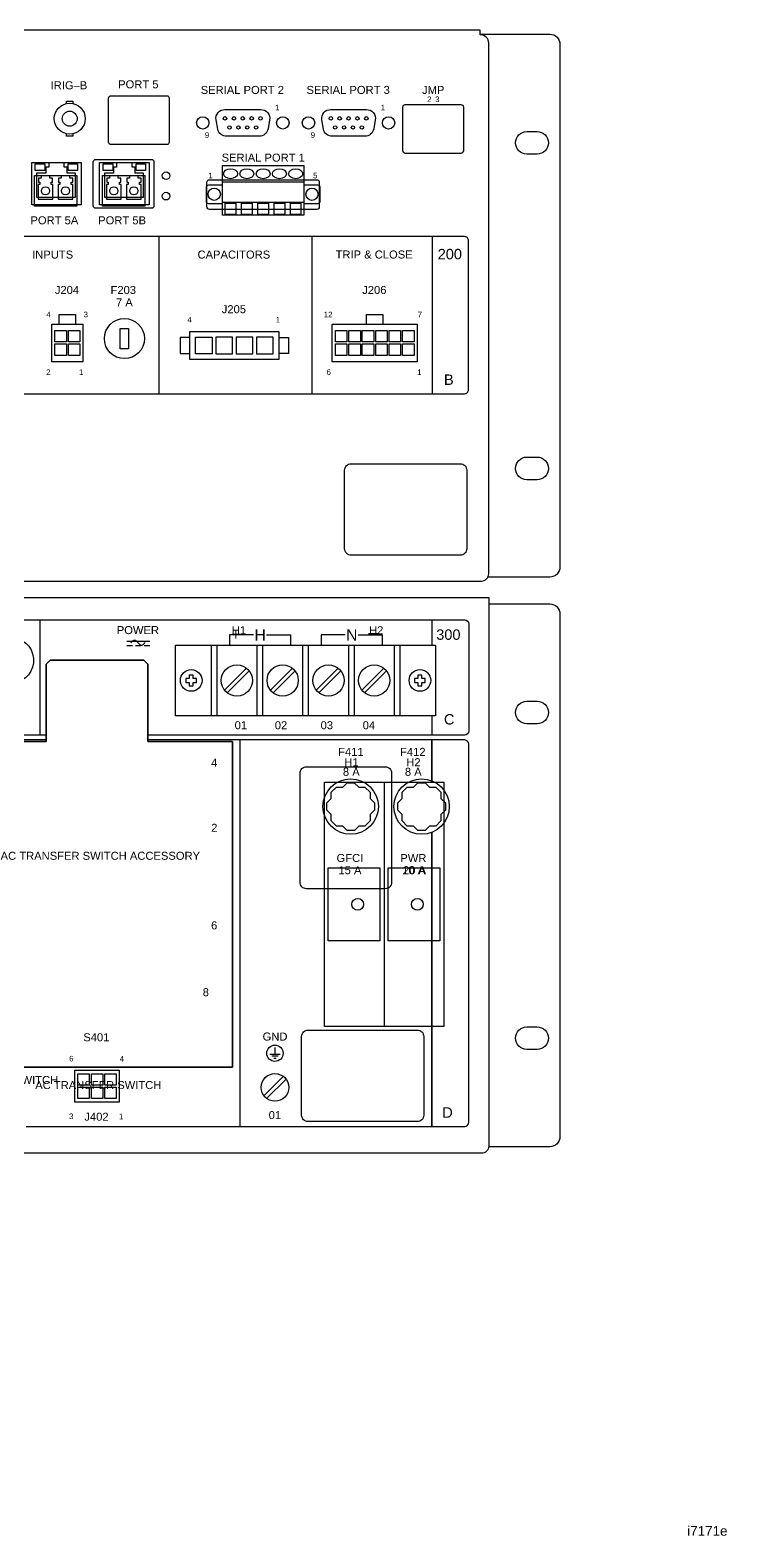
# Model space of a CAD drawing. Extents: x 3 to 47, y 1 to 34.
# Drawn here: x 38.49 to 47.05, y 1 to 19.5 of the extents above; entities that cross this region are included whole.
import ezdxf

# ---------------------------------------------------------------- set-up
doc = ezdxf.new("R2010")
doc.units = 0
doc.header["$MEASUREMENT"] = 0
for name, color, linetype in [('1_1__1__TRADITIONAL_RETROF', 7, 'CONTINUOUS'), ('1_2__2__G_W_VIPER-ST__G_W_', 7, 'CONTINUOUS'), ('1_3__3__ABB_OVR-3_VR3S__15', 7, 'CONTINUOUS'), ('1_4__4__G_W_CTRL_POWER_VIP', 7, 'CONTINUOUS'), ('1_5__5__ABB_JOSLYN_TRIMOD_', 7, 'CONTINUOUS'), ('1_6__6__EATON_NOVA-TS_TRIP', 7, 'CONTINUOUS'), ('1_7__8__SIEMENS_SDR_TRIPLE', 7, 'CONTINUOUS'), ('1_8__9__SIEMENS_SDR_3-PHAS', 7, 'CONTINUOUS'), ('1_9__A__SEL_MULTI-RECLOSER', 7, 'CONTINUOUS'), ('3_1__D___1__100BASE-FX__EI', 7, 'CONTINUOUS'), ('3_2__E___2__10-100BASE-T__', 7, 'CONTINUOUS'), ('3_3__F___2__100BASE-FX__EI', 7, 'CONTINUOUS'), ('3_4__L___1__10-100BASE-T__', 7, 'CONTINUOUS'), ('4_1__1__120_VAC__INCLUDES_', 7, 'CONTINUOUS'), ('4_2__2__230_VAC', 7, 'CONTINUOUS'), ('4_3__4__48_VDC', 7, 'CONTINUOUS'), ('4_4__3__125_VDC', 7, 'CONTINUOUS'), ('5_0____DWG', 7, 'CONTINUOUS')]:
    doc.layers.add(name, color=color, linetype=linetype)
doc.styles.add('ARIAL', font='arial.ttf')

msp = doc.modelspace()

# ---------------------------------------------------------------- linework, layer by layer
at = {"layer": '1_1__1__TRADITIONAL_RETROF'}
msp.add_lwpolyline([(39.6, 15.835), (39.7, 15.835), (39.7, 15.585), (39.6, 15.585)], close=True, dxfattribs=at)
msp.add_circle((39.65, 15.71), 0.246, dxfattribs=at)
at = {"layer": '1_2__2__G_W_VIPER-ST__G_W_'}
msp.add_circle((39.65, 15.71), 0.246, dxfattribs=at)
at = {"layer": '1_3__3__ABB_OVR-3_VR3S__15'}
msp.add_circle((39.65, 15.71), 0.246, dxfattribs=at)
at = {"layer": '1_4__4__G_W_CTRL_POWER_VIP'}
msp.add_lwpolyline([(39.6, 15.835), (39.7, 15.835), (39.7, 15.585), (39.6, 15.585)], close=True, dxfattribs=at)
msp.add_circle((39.65, 15.71), 0.246, dxfattribs=at)
at = {"layer": '1_5__5__ABB_JOSLYN_TRIMOD_'}
msp.add_circle((39.65, 15.71), 0.246, dxfattribs=at)
at = {"layer": '1_6__6__EATON_NOVA-TS_TRIP'}
msp.add_lwpolyline([(39.6, 15.835), (39.7, 15.835), (39.7, 15.585), (39.6, 15.585)], close=True, dxfattribs=at)
msp.add_circle((39.65, 15.71), 0.246, dxfattribs=at)
at = {"layer": '1_7__8__SIEMENS_SDR_TRIPLE'}
msp.add_circle((39.65, 15.71), 0.246, dxfattribs=at)
at = {"layer": '1_8__9__SIEMENS_SDR_3-PHAS'}
msp.add_circle((39.65, 15.71), 0.246, dxfattribs=at)
at = {"layer": '1_9__A__SEL_MULTI-RECLOSER'}
msp.add_circle((39.65, 15.71), 0.246, dxfattribs=at)
at = {"layer": '3_1__D___1__100BASE-FX__EI'}
msp.add_lwpolyline([(39.298, 17.911), (39.982, 17.911, -0.414165), (40.012, 17.881), (40.012, 17.341, -0.414205), (39.982, 17.311), (39.298, 17.311, -0.414196), (39.268, 17.341), (39.268, 17.881, -0.414241)], format="xyb", close=True, dxfattribs=at)
for points in [[(40.854, 17.835), (41.854, 17.835), (41.854, 17.227), (40.854, 17.227)], [(38.544, 17.713), (39.064, 17.713), (39.064, 17.338), (38.544, 17.338)], [(41.019, 17.234), (40.889, 17.234), (40.889, 17.375), (41.019, 17.375)], [(41.219, 17.234), (41.089, 17.234), (41.089, 17.375), (41.219, 17.375)], [(41.419, 17.234), (41.289, 17.234), (41.289, 17.375), (41.419, 17.375)], [(41.619, 17.234), (41.489, 17.234), (41.489, 17.375), (41.619, 17.375)], [(41.819, 17.234), (41.689, 17.234), (41.689, 17.375), (41.819, 17.375)]]:
    msp.add_lwpolyline(points, close=True, dxfattribs=at)
for points in [[(38.591, 17.602), (38.591, 17.422), (38.771, 17.422), (38.771, 17.602), (38.749, 17.602), (38.749, 17.632), (38.769, 17.632), (38.769, 17.68), (38.734, 17.68), (38.734, 17.708), (38.629, 17.708), (38.629, 17.68), (38.594, 17.68), (38.594, 17.632), (38.613, 17.632), (38.613, 17.602), (38.591, 17.602)], [(38.837, 17.602), (38.837, 17.422), (39.017, 17.422), (39.017, 17.602), (38.995, 17.602), (38.995, 17.632), (39.015, 17.632), (39.015, 17.68), (38.98, 17.68), (38.98, 17.708), (38.875, 17.708), (38.875, 17.68), (38.84, 17.68), (38.84, 17.632), (38.859, 17.632), (38.859, 17.602), (38.837, 17.602)], [(40.854, 17.636), (41.854, 17.636)], [(41.854, 17.384), (40.854, 17.384)]]:
    msp.add_lwpolyline(points, dxfattribs=at)
for points in [[(40.853, 17.595), (40.684, 17.595, 0.414214), (40.654, 17.565), (40.654, 17.4, 0.414214), (40.684, 17.37), (40.854, 17.37)], [(41.856, 17.37), (42.025, 17.37, 0.414214), (42.055, 17.4), (42.055, 17.565, 0.414214), (42.025, 17.595), (41.855, 17.595)]]:
    msp.add_lwpolyline(points, format="xyb", dxfattribs=at)
for centre, radius in [((38.681, 17.525), 0.0499), ((38.927, 17.525), 0.0499), ((40.754, 17.483), 0.0749), ((41.954, 17.483), 0.0749)]:
    msp.add_circle(centre, radius, dxfattribs=at)
for centre in [(40.954, 17.735), (41.154, 17.735), (41.354, 17.735), (41.554, 17.735), (41.754, 17.735)]:
    msp.add_ellipse(centre, major_axis=(-0.0859, 0), ratio=0.704024, dxfattribs=at)
at = {"layer": '3_2__E___2__10-100BASE-T__'}
for points in [[(38.512, 17.873), (39.119, 17.873), (39.119, 17.353), (38.512, 17.353)], [(38.555, 17.855), (38.672, 17.855), (38.672, 17.776), (38.555, 17.776)], [(38.959, 17.855), (39.076, 17.855), (39.076, 17.776), (38.959, 17.776)], [(39.953, 17.353), (39.345, 17.353), (39.345, 17.873), (39.953, 17.873)], [(39.389, 17.855), (39.506, 17.855), (39.506, 17.776), (39.389, 17.776)], [(39.793, 17.855), (39.91, 17.855), (39.91, 17.776), (39.793, 17.776)], [(40.854, 17.835), (41.854, 17.835), (41.854, 17.227), (40.854, 17.227)], [(41.019, 17.234), (40.889, 17.234), (40.889, 17.375), (41.019, 17.375)], [(41.219, 17.234), (41.089, 17.234), (41.089, 17.375), (41.219, 17.375)], [(41.419, 17.234), (41.289, 17.234), (41.289, 17.375), (41.419, 17.375)], [(41.619, 17.234), (41.489, 17.234), (41.489, 17.375), (41.619, 17.375)], [(41.819, 17.234), (41.689, 17.234), (41.689, 17.375), (41.819, 17.375)]]:
    msp.add_lwpolyline(points, close=True, dxfattribs=at)
for points in [[(38.721, 17.872), (38.721, 17.817), (38.684, 17.817), (38.684, 17.744), (38.572, 17.744), (38.572, 17.449), (39.05, 17.449), (39.05, 17.744), (38.948, 17.744), (38.948, 17.817), (38.91, 17.817), (38.91, 17.873)], [(39.554, 17.872), (39.554, 17.817), (39.517, 17.817), (39.517, 17.744), (39.405, 17.744), (39.405, 17.449), (39.883, 17.449), (39.883, 17.744), (39.781, 17.744), (39.781, 17.817), (39.744, 17.817), (39.744, 17.873)], [(40.854, 17.636), (41.854, 17.636)], [(41.854, 17.384), (40.854, 17.384)]]:
    msp.add_lwpolyline(points, dxfattribs=at)
for points in [[(40.853, 17.595), (40.684, 17.595, 0.414214), (40.654, 17.565), (40.654, 17.4, 0.414214), (40.684, 17.37), (40.854, 17.37)], [(41.856, 17.37), (42.025, 17.37, 0.414214), (42.055, 17.4), (42.055, 17.565, 0.414214), (42.025, 17.595), (41.855, 17.595)]]:
    msp.add_lwpolyline(points, format="xyb", dxfattribs=at)
for centre in [(40.754, 17.483), (41.954, 17.483)]:
    msp.add_circle(centre, 0.0749, dxfattribs=at)
for centre in [(40.954, 17.735), (41.154, 17.735), (41.354, 17.735), (41.554, 17.735), (41.754, 17.735)]:
    msp.add_ellipse(centre, major_axis=(-0.0859, 0), ratio=0.704024, dxfattribs=at)
at = {"layer": '3_3__F___2__100BASE-FX__EI'}
for points in [[(40.854, 17.835), (41.854, 17.835), (41.854, 17.227), (40.854, 17.227)], [(38.544, 17.713), (39.064, 17.713), (39.064, 17.338), (38.544, 17.338)], [(39.383, 17.713), (39.903, 17.713), (39.903, 17.338), (39.383, 17.338)], [(41.019, 17.234), (40.889, 17.234), (40.889, 17.375), (41.019, 17.375)], [(41.219, 17.234), (41.089, 17.234), (41.089, 17.375), (41.219, 17.375)], [(41.419, 17.234), (41.289, 17.234), (41.289, 17.375), (41.419, 17.375)], [(41.619, 17.234), (41.489, 17.234), (41.489, 17.375), (41.619, 17.375)], [(41.819, 17.234), (41.689, 17.234), (41.689, 17.375), (41.819, 17.375)]]:
    msp.add_lwpolyline(points, close=True, dxfattribs=at)
for points in [[(38.591, 17.602), (38.591, 17.422), (38.771, 17.422), (38.771, 17.602), (38.749, 17.602), (38.749, 17.632), (38.769, 17.632), (38.769, 17.68), (38.734, 17.68), (38.734, 17.708), (38.629, 17.708), (38.629, 17.68), (38.594, 17.68), (38.594, 17.632), (38.613, 17.632), (38.613, 17.602), (38.591, 17.602)], [(38.837, 17.602), (38.837, 17.422), (39.017, 17.422), (39.017, 17.602), (38.995, 17.602), (38.995, 17.632), (39.015, 17.632), (39.015, 17.68), (38.98, 17.68), (38.98, 17.708), (38.875, 17.708), (38.875, 17.68), (38.84, 17.68), (38.84, 17.632), (38.859, 17.632), (38.859, 17.602), (38.837, 17.602)], [(39.43, 17.602), (39.43, 17.422), (39.61, 17.422), (39.61, 17.602), (39.588, 17.602), (39.588, 17.632), (39.608, 17.632), (39.608, 17.68), (39.573, 17.68), (39.573, 17.708), (39.468, 17.708), (39.468, 17.68), (39.433, 17.68), (39.433, 17.632), (39.452, 17.632), (39.452, 17.602), (39.43, 17.602)], [(39.676, 17.602), (39.676, 17.422), (39.856, 17.422), (39.856, 17.602), (39.834, 17.602), (39.834, 17.632), (39.854, 17.632), (39.854, 17.68), (39.819, 17.68), (39.819, 17.708), (39.714, 17.708), (39.714, 17.68), (39.679, 17.68), (39.679, 17.632), (39.698, 17.632), (39.698, 17.602), (39.676, 17.602)], [(40.854, 17.636), (41.854, 17.636)], [(41.854, 17.384), (40.854, 17.384)]]:
    msp.add_lwpolyline(points, dxfattribs=at)
for points in [[(40.853, 17.595), (40.684, 17.595, 0.414214), (40.654, 17.565), (40.654, 17.4, 0.414214), (40.684, 17.37), (40.854, 17.37)], [(41.856, 17.37), (42.025, 17.37, 0.414214), (42.055, 17.4), (42.055, 17.565, 0.414214), (42.025, 17.595), (41.855, 17.595)]]:
    msp.add_lwpolyline(points, format="xyb", dxfattribs=at)
for centre, radius in [((38.681, 17.525), 0.0499), ((38.927, 17.525), 0.0499), ((39.52, 17.525), 0.0499), ((39.766, 17.525), 0.0499), ((40.754, 17.483), 0.0749), ((41.954, 17.483), 0.0749)]:
    msp.add_circle(centre, radius, dxfattribs=at)
for centre in [(40.954, 17.735), (41.154, 17.735), (41.354, 17.735), (41.554, 17.735), (41.754, 17.735)]:
    msp.add_ellipse(centre, major_axis=(-0.0859, 0), ratio=0.704024, dxfattribs=at)
at = {"layer": '3_4__L___1__10-100BASE-T__'}
for points in [[(38.512, 17.873), (39.119, 17.873), (39.119, 17.353), (38.512, 17.353)], [(38.555, 17.855), (38.672, 17.855), (38.672, 17.776), (38.555, 17.776)], [(38.959, 17.855), (39.076, 17.855), (39.076, 17.776), (38.959, 17.776)], [(39.383, 17.713), (39.903, 17.713), (39.903, 17.338), (39.383, 17.338)]]:
    msp.add_lwpolyline(points, close=True, dxfattribs=at)
for points in [[(38.721, 17.872), (38.721, 17.817), (38.684, 17.817), (38.684, 17.744), (38.572, 17.744), (38.572, 17.449), (39.05, 17.449), (39.05, 17.744), (38.948, 17.744), (38.948, 17.817), (38.91, 17.817), (38.91, 17.873)], [(39.43, 17.602), (39.43, 17.422), (39.61, 17.422), (39.61, 17.602), (39.588, 17.602), (39.588, 17.632), (39.608, 17.632), (39.608, 17.68), (39.573, 17.68), (39.573, 17.708), (39.468, 17.708), (39.468, 17.68), (39.433, 17.68), (39.433, 17.632), (39.452, 17.632), (39.452, 17.602), (39.43, 17.602)], [(39.676, 17.602), (39.676, 17.422), (39.856, 17.422), (39.856, 17.602), (39.834, 17.602), (39.834, 17.632), (39.854, 17.632), (39.854, 17.68), (39.819, 17.68), (39.819, 17.708), (39.714, 17.708), (39.714, 17.68), (39.679, 17.68), (39.679, 17.632), (39.698, 17.632), (39.698, 17.602), (39.676, 17.602)]]:
    msp.add_lwpolyline(points, dxfattribs=at)
msp.add_lwpolyline([(40.697, 17.662), (42.012, 17.662, -0.437197), (42.044, 17.632), (42.044, 17.327, -0.437198), (42.012, 17.297), (40.697, 17.297, -0.437197), (40.664, 17.327), (40.664, 17.632, -0.437198)], format="xyb", close=True, dxfattribs=at)
for centre in [(39.52, 17.525), (39.766, 17.525)]:
    msp.add_circle(centre, 0.0499, dxfattribs=at)
at = {"layer": '4_1__1__120_VAC__INCLUDES_'}
for points in [[(41.237, 12.07), (40.942, 12.07), (40.942, 11.945)], [(41.397, 12.07), (41.692, 12.07), (41.692, 11.945)], [(42.362, 12.07), (42.067, 12.07), (42.067, 11.945)], [(42.522, 12.07), (42.817, 12.07), (42.817, 11.945)], [(40.978, 6.759), (37.647, 6.759), (37.647, 10.76), (38.688, 10.76), (38.688, 11.709), (38.737, 11.759), (39.887, 11.759), (39.937, 11.709), (39.937, 10.76), (40.978, 10.76), (40.978, 6.759)], [(43.426, 10.778), (43.427, 10.275)], [(43.427, 10.275), (43.427, 10.778)], [(42.385, 10.253), (42.474, 10.253), (42.528, 10.199), (42.605, 10.199), (42.668, 10.135), (42.668, 10.059), (42.722, 10.005), (42.722, 9.915), (42.668, 9.861), (42.668, 9.785), (42.604, 9.721), (42.528, 9.721), (42.475, 9.667), (42.385, 9.667), (42.331, 9.721), (42.254, 9.721), (42.191, 9.785), (42.191, 9.862), (42.137, 9.915), (42.137, 10.005), (42.191, 10.059), (42.191, 10.135), (42.255, 10.199), (42.331, 10.199), (42.385, 10.253)], [(43.255, 10.253), (43.345, 10.253), (43.398, 10.199), (43.475, 10.199), (43.538, 10.135), (43.538, 10.059), (43.592, 10.005), (43.592, 9.915), (43.538, 9.861), (43.538, 9.785), (43.474, 9.721), (43.398, 9.721), (43.345, 9.667), (43.255, 9.667), (43.201, 9.721), (43.125, 9.721), (43.061, 9.785), (43.061, 9.862), (43.007, 9.915), (43.007, 10.005), (43.061, 10.059), (43.061, 10.135), (43.125, 10.199), (43.201, 10.199), (43.255, 10.253)], [(43.426, 9.645), (43.426, 6.029)], [(43.427, 9.645), (43.427, 6.029)], [(43.427, 9.645), (43.427, 9.645)]]:
    msp.add_lwpolyline(points, dxfattribs=at)
msp.add_lwpolyline([(39.729, 11.973), (39.756, 12, -0.396469), (39.794, 11.996), (39.838, 11.952, 0.391613), (39.876, 11.948), (39.906, 11.977)], format="xyb", dxfattribs=at)
for points in [[(39.041, 6.722), (39.586, 6.722), (39.586, 6.328), (39.041, 6.328)], [(39.079, 6.678), (39.219, 6.678), (39.219, 6.538), (39.079, 6.538)], [(39.244, 6.678), (39.384, 6.678), (39.384, 6.538), (39.244, 6.538)], [(39.409, 6.678), (39.549, 6.678), (39.549, 6.538), (39.409, 6.538)], [(39.079, 6.513), (39.219, 6.513), (39.219, 6.373), (39.079, 6.373)], [(39.244, 6.513), (39.384, 6.513), (39.384, 6.373), (39.244, 6.373)], [(39.409, 6.513), (39.549, 6.513), (39.549, 6.373), (39.409, 6.373)]]:
    msp.add_lwpolyline(points, close=True, dxfattribs=at)
for centre, radius in [((42.429, 9.96), 0.34), ((43.3, 9.96), 0.34), ((42.516, 8.759), 0.0725), ((43.249, 8.759), 0.0724)]:
    msp.add_circle(centre, radius, dxfattribs=at)
at = {"layer": '4_2__2__230_VAC'}
msp.add_lwpolyline([(39.729, 11.973), (39.756, 12, -0.396469), (39.794, 11.996), (39.838, 11.952, 0.391613), (39.876, 11.948), (39.906, 11.977)], format="xyb", dxfattribs=at)
for points in [[(37.647, 6.759), (40.978, 6.759), (40.978, 10.76), (39.937, 10.76), (39.937, 11.709), (39.887, 11.759), (38.737, 11.759), (38.688, 11.709), (38.688, 10.76), (37.647, 10.76), (37.647, 6.759)], [(43.427, 10.778), (43.427, 10.259)], [(42.84, 10.259), (42.839, 7.259)], [(43.427, 6.029), (43.427, 7.259)]]:
    msp.add_lwpolyline(points, dxfattribs=at)
for points in [[(42.107, 10.259), (43.573, 10.259), (43.573, 7.259), (42.107, 7.259)], [(42.154, 9.209), (42.788, 9.209), (42.788, 8.309), (42.154, 8.309)], [(42.889, 9.209), (43.523, 9.209), (43.523, 8.309), (42.889, 8.309)], [(39.041, 6.722), (39.586, 6.722), (39.586, 6.328), (39.041, 6.328)], [(39.079, 6.678), (39.219, 6.678), (39.219, 6.538), (39.079, 6.538)], [(39.244, 6.678), (39.384, 6.678), (39.384, 6.538), (39.244, 6.538)], [(39.409, 6.678), (39.549, 6.678), (39.549, 6.538), (39.409, 6.538)], [(39.079, 6.513), (39.219, 6.513), (39.219, 6.373), (39.079, 6.373)], [(39.244, 6.513), (39.384, 6.513), (39.384, 6.373), (39.244, 6.373)], [(39.409, 6.513), (39.549, 6.513), (39.549, 6.373), (39.409, 6.373)]]:
    msp.add_lwpolyline(points, close=True, dxfattribs=at)
at = {"layer": '4_3__4__48_VDC'}
for points in [[(39.681, 11.992), (39.964, 11.992)], [(39.751, 11.936), (39.681, 11.936)], [(39.858, 11.936), (39.787, 11.936)], [(39.964, 11.936), (39.894, 11.936)], [(37.647, 7.515), (37.647, 10.76), (38.688, 10.76), (38.688, 11.709), (38.737, 11.759), (39.887, 11.759), (39.937, 11.709), (39.937, 10.76), (40.978, 10.76), (40.978, 6.759), (38.477, 6.759)], [(43.427, 10.276), (43.427, 10.778)], [(43.255, 10.253), (43.345, 10.253), (43.398, 10.199), (43.475, 10.199), (43.538, 10.135), (43.538, 10.059), (43.592, 10.005), (43.592, 9.915), (43.538, 9.861), (43.538, 9.785), (43.474, 9.721), (43.398, 9.721), (43.345, 9.667), (43.255, 9.667), (43.201, 9.721), (43.125, 9.721), (43.061, 9.785), (43.061, 9.862), (43.007, 9.915), (43.007, 10.005), (43.061, 10.059), (43.061, 10.135), (43.125, 10.199), (43.201, 10.199), (43.255, 10.253)], [(43.427, 6.029), (43.427, 9.645)]]:
    msp.add_lwpolyline(points, dxfattribs=at)
msp.add_lwpolyline([(41.887, 10.45), (42.852, 10.45, -0.414214), (42.932, 10.37), (42.932, 9.03, -0.414214), (42.852, 8.95), (41.887, 8.95, -0.414214), (41.807, 9.03), (41.807, 10.37, -0.414214), (41.887, 10.45, -0.104018)], format="xyb", dxfattribs=at)
for centre, radius in [((43.3, 9.96), 0.34), ((42.516, 8.759), 0.0725), ((43.249, 8.759), 0.0724)]:
    msp.add_circle(centre, radius, dxfattribs=at)
at = {"layer": '4_4__3__125_VDC'}
for points in [[(39.681, 11.992), (39.964, 11.992)], [(39.751, 11.936), (39.681, 11.936)], [(39.858, 11.936), (39.787, 11.936)], [(39.964, 11.936), (39.894, 11.936)], [(37.647, 6.759), (40.978, 6.759), (40.978, 10.76), (39.937, 10.76), (39.937, 11.709), (39.887, 11.759), (38.737, 11.759), (38.688, 11.709), (38.688, 10.76), (37.647, 10.76), (37.647, 6.759)], [(43.427, 10.276), (43.427, 10.778)], [(43.255, 10.253), (43.345, 10.253), (43.398, 10.199), (43.475, 10.199), (43.538, 10.135), (43.538, 10.059), (43.592, 10.005), (43.592, 9.915), (43.538, 9.861), (43.538, 9.785), (43.474, 9.721), (43.398, 9.721), (43.345, 9.667), (43.255, 9.667), (43.201, 9.721), (43.125, 9.721), (43.061, 9.785), (43.061, 9.862), (43.007, 9.915), (43.007, 10.005), (43.061, 10.059), (43.061, 10.135), (43.125, 10.199), (43.201, 10.199), (43.255, 10.253)], [(43.427, 6.029), (43.427, 9.645)]]:
    msp.add_lwpolyline(points, dxfattribs=at)
msp.add_lwpolyline([(41.887, 10.45), (42.852, 10.45, -0.414214), (42.932, 10.37), (42.932, 9.03, -0.414214), (42.852, 8.95), (41.887, 8.95, -0.414214), (41.807, 9.03), (41.807, 10.37, -0.414214), (41.887, 10.45, -0.104018)], format="xyb", dxfattribs=at)
for points in [[(39.041, 6.722), (39.586, 6.722), (39.586, 6.328), (39.041, 6.328)], [(39.079, 6.678), (39.219, 6.678), (39.219, 6.538), (39.079, 6.538)], [(39.244, 6.678), (39.384, 6.678), (39.384, 6.538), (39.244, 6.538)], [(39.409, 6.678), (39.549, 6.678), (39.549, 6.538), (39.409, 6.538)], [(39.079, 6.513), (39.219, 6.513), (39.219, 6.373), (39.079, 6.373)], [(39.244, 6.513), (39.384, 6.513), (39.384, 6.373), (39.244, 6.373)], [(39.409, 6.513), (39.549, 6.513), (39.549, 6.373), (39.409, 6.373)]]:
    msp.add_lwpolyline(points, close=True, dxfattribs=at)
for centre, radius in [((43.3, 9.96), 0.34), ((42.516, 8.759), 0.0725), ((43.249, 8.759), 0.0724)]:
    msp.add_circle(centre, radius, dxfattribs=at)
at = {"layer": '5_0____DWG'}
for points in [[(26.875, 19.341), (26.875, 12.819, 0.411398), (26.965, 12.73), (44.035, 12.73, 0.414214), (44.125, 12.82), (44.125, 19.341, 0.418635), (44.027, 19.44), (44.02, 19.44), (44.02, 19.5), (26.98, 19.5), (26.98, 19.44), (26.975, 19.44, 0.412104)], [(39.486, 18.693), (40.17, 18.693, -0.414165), (40.2, 18.663), (40.2, 18.123, -0.414205), (40.17, 18.093), (39.486, 18.093, -0.414196), (39.456, 18.123), (39.456, 18.663, -0.414241)], [(40.885, 18.525), (41.324, 18.525, -0.466018), (41.433, 18.396), (41.414, 18.287, -0.365766), (41.305, 18.195), (40.909, 18.195, -0.366799), (40.796, 18.282), (40.776, 18.398, -0.459264)], [(42.183, 18.525), (42.622, 18.525, -0.466018), (42.731, 18.396), (42.712, 18.287, -0.365766), (42.603, 18.195), (42.207, 18.195, -0.366799), (42.094, 18.282), (42.074, 18.398, -0.459264)], [(26.875, 5.789), (26.875, 12.53), (44.125, 12.53), (44.125, 5.79, -0.414214), (44.035, 5.7), (26.965, 5.7, -0.411398)]]:
    msp.add_lwpolyline(points, format="xyb", close=True, dxfattribs=at)
for points in [[(44.02, 19.45), (44.875, 19.45, -0.414214), (45, 19.325), (45, 12.905, -0.414214), (44.875, 12.78), (44.116, 12.78)], [(43.1, 18.586), (43.784, 18.586, -0.414214), (43.814, 18.556), (43.814, 18.016, -0.414214), (43.784, 17.986), (43.1, 17.986, -0.414214), (43.07, 18.016), (43.07, 18.556, -0.414214), (43.1, 18.586, -0.190771)], [(44.594, 18.254), (44.718, 18.254, -1), (44.718, 17.976), (44.594, 17.976, -1), (44.594, 18.254, -0.310654)], [(27.118, 16.913), (27.118, 15.083, 0.414214), (27.168, 15.033), (43.828, 15.033, 0.414214), (43.878, 15.083), (43.878, 16.913, 0.414214), (43.828, 16.963), (27.168, 16.963, 0.414214), (27.118, 16.913, 0.416628)], [(44.594, 14.254), (44.718, 14.254, -1), (44.718, 13.976), (44.594, 13.976, -1), (44.594, 14.254, -0.310654)], [(42.435, 14.173), (43.775, 14.173, -0.414214), (43.855, 14.093), (43.855, 13.128, -0.414214), (43.775, 13.048), (42.435, 13.048, -0.414214), (42.355, 13.128), (42.355, 14.093, -0.414214), (42.435, 14.173, -0.230913)], [(44.125, 12.45), (44.875, 12.45, -0.414214), (45, 12.325), (45, 5.905, -0.414214), (44.875, 5.78), (44.124, 5.78)], [(38.688, 10.838), (27.17, 10.838, -0.414293), (27.12, 10.888), (27.12, 12.203, -0.414214), (27.17, 12.253), (43.83, 12.253, -0.407719), (43.88, 12.203), (43.88, 10.888, -0.40806), (43.83, 10.838), (39.937, 10.838)], [(38.094, 11.759), (37.969, 11.759, -22.933644), (37.973, 11.71), (38.097, 11.732, 22.693691), (38.094, 11.759, 24.240681)], [(44.594, 11.254), (44.718, 11.254, -1), (44.718, 10.976), (44.594, 10.976, -1), (44.594, 11.254, -0.310654)], [(38.688, 10.778), (27.17, 10.778, 0.399447), (27.12, 10.728), (27.12, 6.079, 0.397639), (27.17, 6.029), (37.387, 6.029)], [(38.442, 6.029), (43.83, 6.029, 0.397649), (43.88, 6.079), (43.88, 10.728, 0.397078), (43.83, 10.778), (39.937, 10.778)], [(44.594, 7.254), (44.718, 7.254, -1), (44.718, 6.976), (44.594, 6.976, -1), (44.594, 7.254, -0.310654)], [(41.907, 7.214), (43.247, 7.214, -0.414214), (43.327, 7.134), (43.327, 6.169, -0.414214), (43.247, 6.089), (41.907, 6.089, -0.414214), (41.827, 6.169), (41.827, 7.134, -0.414214), (41.907, 7.214, 0.465885)]]:
    msp.add_lwpolyline(points, format="xyb", dxfattribs=at)
for points in [[(38.94, 18.598), (38.94, 18.628), (39.018, 18.628), (39.018, 18.598)], [(39.018, 18.226), (39.018, 18.195), (38.94, 18.195), (38.94, 18.226)], [(40.074, 16.963), (40.074, 15.033)], [(41.956, 15.033), (41.956, 16.963)], [(43.428, 16.956), (43.428, 15.033)], [(38.85, 15.889), (38.85, 16.005), (39.05, 16.005), (39.05, 15.889)], [(42.625, 15.889), (42.625, 16.005), (42.825, 16.005), (42.825, 15.889)], [(40.452, 15.725), (40.336, 15.725), (40.336, 15.525), (40.452, 15.525)], [(41.547, 15.725), (41.664, 15.725), (41.664, 15.525), (41.547, 15.525)], [(38.614, 10.838), (38.614, 12.253)], [(43.427, 12.253), (43.427, 11.945)], [(40.719, 11.075), (40.719, 11.945)], [(40.784, 11.945), (40.784, 11.075)], [(41.281, 11.075), (41.281, 11.945)], [(41.346, 11.945), (41.346, 11.075)], [(41.843, 11.075), (41.843, 11.945)], [(41.908, 11.945), (41.908, 11.075)], [(42.405, 11.075), (42.405, 11.945)], [(42.47, 11.945), (42.47, 11.075)], [(42.967, 11.075), (42.967, 11.945)], [(43.032, 11.945), (43.032, 11.075)], [(40.88, 11.392), (41.15, 11.662)], [(41.713, 11.662), (41.443, 11.392)], [(42.274, 11.662), (42.004, 11.392)], [(42.836, 11.662), (42.566, 11.392)], [(40.445, 11.575), (40.445, 11.535), (40.406, 11.535), (40.406, 11.485), (40.446, 11.485), (40.446, 11.445), (40.496, 11.445), (40.496, 11.485), (40.536, 11.485), (40.536, 11.535), (40.495, 11.535), (40.495, 11.575), (40.445, 11.575)], [(41.184, 11.628), (40.914, 11.358)], [(41.746, 11.628), (41.476, 11.359)], [(42.307, 11.628), (42.038, 11.358)], [(42.87, 11.628), (42.6, 11.358)], [(43.255, 11.575), (43.255, 11.535), (43.215, 11.535), (43.215, 11.485), (43.255, 11.485), (43.255, 11.445), (43.305, 11.445), (43.305, 11.485), (43.345, 11.485), (43.345, 11.535), (43.305, 11.535), (43.305, 11.575), (43.255, 11.575)], [(43.427, 11.075), (43.427, 10.838)], [(41.067, 10.778), (41.067, 6.029)], [(41.438, 6.919), (41.562, 6.919)], [(41.54, 6.894), (41.461, 6.894)], [(41.486, 6.869), (41.515, 6.869)], [(41.499, 6.999), (41.499, 6.919)], [(41.364, 6.407), (41.601, 6.644)], [(41.397, 6.373), (41.635, 6.611)]]:
    msp.add_lwpolyline(points, dxfattribs=at)
for points in [[(38.758, 15.889), (39.141, 15.889), (39.141, 15.425), (38.758, 15.425)], [(38.937, 15.669), (38.797, 15.669), (38.797, 15.809), (38.937, 15.809)], [(39.102, 15.669), (38.962, 15.669), (38.962, 15.809), (39.102, 15.809)], [(40.452, 15.797), (41.547, 15.797), (41.547, 15.453), (40.452, 15.453)], [(40.522, 15.727), (40.727, 15.727), (40.727, 15.523), (40.522, 15.523)], [(40.977, 15.727), (40.772, 15.727), (40.772, 15.523), (40.977, 15.523)], [(41.227, 15.727), (41.022, 15.727), (41.022, 15.523), (41.227, 15.523)], [(41.477, 15.727), (41.272, 15.727), (41.272, 15.523), (41.477, 15.523)], [(42.203, 15.889), (43.246, 15.889), (43.246, 15.425), (42.203, 15.425)], [(42.242, 15.809), (42.383, 15.809), (42.383, 15.669), (42.242, 15.669)], [(42.407, 15.809), (42.548, 15.809), (42.548, 15.669), (42.407, 15.669)], [(42.572, 15.809), (42.713, 15.809), (42.713, 15.669), (42.572, 15.669)], [(42.737, 15.809), (42.878, 15.809), (42.878, 15.669), (42.737, 15.669)], [(42.902, 15.809), (43.043, 15.809), (43.043, 15.669), (42.902, 15.669)], [(43.067, 15.809), (43.208, 15.809), (43.208, 15.669), (43.067, 15.669)], [(38.937, 15.504), (38.797, 15.504), (38.797, 15.644), (38.937, 15.644)], [(39.102, 15.504), (38.962, 15.504), (38.962, 15.644), (39.102, 15.644)], [(42.242, 15.644), (42.383, 15.644), (42.383, 15.504), (42.242, 15.504)], [(42.407, 15.644), (42.548, 15.644), (42.548, 15.504), (42.407, 15.504)], [(42.572, 15.644), (42.713, 15.644), (42.713, 15.504), (42.572, 15.504)], [(42.737, 15.644), (42.878, 15.644), (42.878, 15.504), (42.737, 15.504)], [(42.902, 15.644), (43.043, 15.644), (43.043, 15.504), (42.902, 15.504)], [(43.067, 15.644), (43.208, 15.644), (43.208, 15.504), (43.067, 15.504)], [(40.279, 11.945), (43.472, 11.945), (43.472, 11.075), (40.279, 11.075)]]:
    msp.add_lwpolyline(points, close=True, dxfattribs=at)
for centre, radius in [((38.979, 18.412), 0.19), ((38.979, 18.412), 0.092), ((40.612, 18.36), 0.076), ((40.886, 18.416), 0.021), ((40.941, 18.304), 0.021), ((40.995, 18.416), 0.021), ((41.05, 18.304), 0.021), ((41.104, 18.416), 0.021), ((41.159, 18.304), 0.021), ((41.213, 18.416), 0.021), ((41.268, 18.304), 0.021), ((41.322, 18.416), 0.021), ((41.596, 18.36), 0.076), ((41.911, 18.36), 0.076), ((42.185, 18.416), 0.021), ((42.239, 18.304), 0.021), ((42.294, 18.416), 0.021), ((42.348, 18.304), 0.021), ((42.403, 18.416), 0.021), ((42.457, 18.304), 0.021), ((42.512, 18.416), 0.021), ((42.566, 18.304), 0.021), ((42.621, 18.416), 0.021), ((42.895, 18.36), 0.076), ((40.162, 17.71), 0.047), ((40.162, 17.46), 0.047), ((41.032, 11.51), 0.192), ((41.594, 11.51), 0.192), ((42.156, 11.51), 0.192), ((42.718, 11.51), 0.192), ((40.471, 11.51), 0.133), ((43.28, 11.51), 0.133), ((41.499, 6.929), 0.1), ((41.499, 6.509), 0.17)]:
    msp.add_circle(centre, radius, dxfattribs=at)

# ---------------------------------------------------------------- texts
at = {"layer": '4_1__1__120_VAC__INCLUDES_', "style": 'ARIAL'}
for s, height, p in [('POWER', 0.0983, (39.557, 12.079)), ('H', 0.138, (41.248, 11.999)), ('N', 0.138, (42.373, 11.999)), ('GFCI', 0.0983, (42.256, 9.279)), ('PWR', 0.0983, (43.039, 9.278)), ('15 A', 0.0983, (42.279, 9.129)), ('10 A', 0.0983, (43.062, 9.129)), ('GND', 0.0983, (41.347, 7.085)), ('6', 0.0688, (38.971, 6.828)), ('4', 0.0688, (39.593, 6.827)), ('AC TRANSFER SWITCH', 0.09833, (37.288, 6.551)), ('3', 0.0688, (38.97, 6.12)), ('J402', 0.0983, (39.158, 6.1)), ('1', 0.0688, (39.584, 6.119)), ('01', 0.0983, (41.422, 6.12))]:
    msp.add_text(s, height=height, dxfattribs=at).set_placement(p)
at = {"layer": '4_2__2__230_VAC', "style": 'ARIAL'}
for s, height, p in [('POWER', 0.0983, (39.557, 12.079)), ('H1', 0.0983, (40.969, 12.077)), ('H2', 0.0983, (42.655, 12.077)), ('H1', 0.0983, (42.351, 10.456)), ('H2', 0.0983, (43.112, 10.456)), ('8 A', 0.0983, (42.334, 10.338)), ('8 A', 0.0983, (43.095, 10.338)), ('GND', 0.0983, (41.348, 7.085)), ('6', 0.0688, (38.971, 6.828)), ('4', 0.0688, (39.593, 6.827)), ('AC TRANSFER SWITCH', 0.09833, (37.288, 6.551)), ('3', 0.0688, (38.97, 6.12)), ('J402', 0.0983, (39.158, 6.1)), ('1', 0.0688, (39.584, 6.119)), ('01', 0.0983, (41.422, 6.12))]:
    msp.add_text(s, height=height, dxfattribs=at).set_placement(p)
at = {"layer": '4_3__4__48_VDC', "style": 'ARIAL'}
for s, height, p in [('POWER', 0.0983, (39.556, 12.079)), ('+', 0.15, (40.958, 12.005)), ('–', 0.15, (42.647, 12.03)), ('PWR', 0.0983, (43.039, 9.278)), ('20 A', 0.0983, (43.073, 9.129)), ('S401', 0.0983, (39.145, 7.076)), ('AC TRANSFER SWITCH', 0.09833, (38.555, 6.489))]:
    msp.add_text(s, height=height, dxfattribs=at).set_placement(p)
at = {"layer": '4_4__3__125_VDC', "style": 'ARIAL'}
for s, height, p in [('POWER', 0.0983, (39.556, 12.079)), ('+', 0.15, (40.958, 12.005)), ('–', 0.15, (42.647, 12.03)), ('PWR', 0.0983, (43.039, 9.278)), ('10 A', 0.0983, (43.062, 9.129)), ('GND', 0.0983, (41.348, 7.085)), ('6', 0.0688, (38.971, 6.828)), ('4', 0.0688, (39.593, 6.827)), ('AC TRANSFER SWITCH', 0.09833, (37.288, 6.551)), ('3', 0.0688, (38.97, 6.12)), ('J402', 0.0983, (39.158, 6.1)), ('1', 0.0688, (39.584, 6.119)), ('01', 0.0983, (41.422, 6.12))]:
    msp.add_text(s, height=height, dxfattribs=at).set_placement(p)
at = {"layer": '5_0____DWG', "style": 'ARIAL'}
for s, height, p in [('IRIG–B', 0.0983, (38.744, 18.773)), ('PORT 5', 0.0983, (39.573, 18.785)), ('SERIAL PORT 2', 0.09833, (40.587, 18.716)), ('SERIAL PORT 3', 0.09833, (41.887, 18.716)), ('JMP', 0.0983, (43.306, 18.716)), ('3', 0.0688, (43.467, 18.616)), ('1', 0.0688, (41.499, 18.514)), ('1', 0.0688, (42.799, 18.514)), ('2', 0.0688, (43.368, 18.615)), ('9', 0.0688, (40.638, 18.176)), ('9', 0.0688, (41.938, 18.176)), ('SERIAL PORT 1', 0.09833, (40.844, 17.884)), ('1', 0.0688, (40.681, 17.678)), ('5', 0.0688, (41.967, 17.679)), ('PORT 5A', 0.0983, (38.496, 17.114)), ('PORT 5B', 0.0983, (39.328, 17.114)), ('INPUTS', 0.0983, (38.517, 16.693)), ('CAPACITORS', 0.0983, (40.548, 16.693)), ('TRIP & CLOSE', 0.09833, (42.244, 16.694)), ('200', 0.1278, (43.498, 16.684)), ('J204', 0.0983, (38.796, 16.258)), ('F203', 0.0983, (39.48, 16.258)), ('J206', 0.0983, (42.571, 16.258)), ('7 A', 0.0983, (39.547, 16.106)), ('J205', 0.0983, (40.846, 16.022)), ('4', 0.0688, (38.692, 15.971)), ('3', 0.0688, (39.149, 15.972)), ('4', 0.0688, (40.424, 15.908)), ('1', 0.0688, (41.51, 15.908)), ('12', 0.0688, (42.099, 15.971)), ('7', 0.0688, (43.252, 15.971)), ('2', 0.0688, (38.69, 15.263)), ('1', 0.0688, (39.092, 15.263)), ('6', 0.0688, (42.133, 15.264)), ('1', 0.0688, (43.246, 15.263)), ('B', 0.128, (43.575, 15.141)), ('300', 0.1278, (43.48, 12.009)), ('01', 0.0983, (41.004, 10.91)), ('02', 0.0983, (41.497, 10.91)), ('03', 0.0983, (42.06, 10.91)), ('04', 0.0983, (42.577, 10.91)), ('C', 0.128, (43.575, 10.968)), ('4', 0.0983, (40.715, 10.45)), ('F411', 0.0983, (42.275, 10.583)), ('F412', 0.0983, (43.036, 10.583)), ('2', 0.0983, (40.716, 9.65)), ('AC TRANSFER SWITCH ACCESSORY', 0.09833, (38.13, 9.306)), ('6', 0.0983, (40.715, 8.451)), ('8', 0.0983, (40.612, 7.63)), ('GND', 0.0983, (41.348, 7.085)), ('01', 0.0983, (41.422, 6.12)), ('D', 0.128, (43.554, 6.137)), ('i7171e', 0.118, (46.562, 1.001))]:
    msp.add_text(s, height=height, dxfattribs=at).set_placement(p)

doc.saveas('drawing.dxf')
